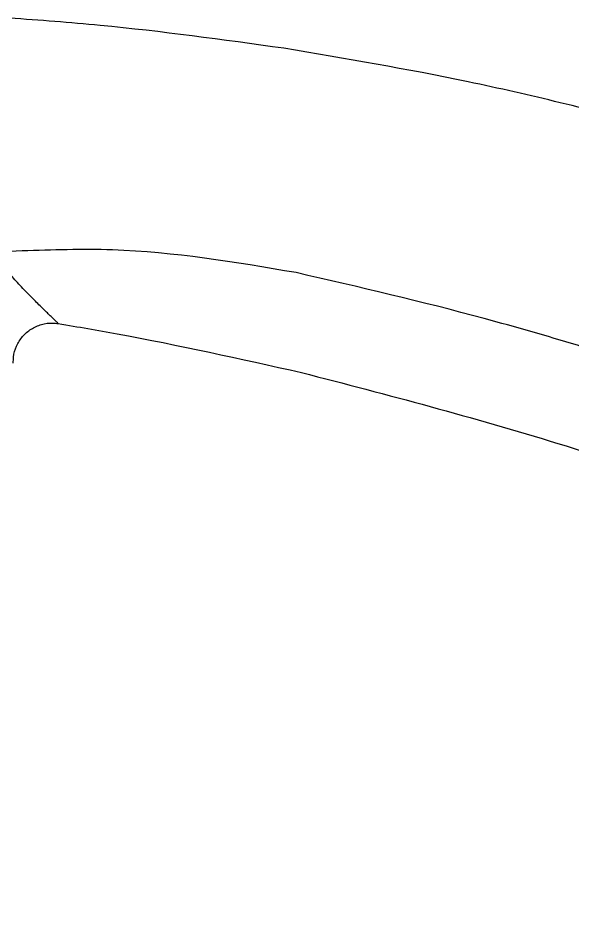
# Model space of a CAD drawing. Extents: x 15674 to 16268, y -53752 to -53332.
# Drawn here: x 15940.2 to 15983.2, y -53484.3 to -53414.4 of the extents above; entities that cross this region are included whole.
import ezdxf

# ---------------------------------------------------------------- set-up
doc = ezdxf.new("R2010")
doc.units = 0
doc.header["$LTSCALE"] = 7
doc.header["$MEASUREMENT"] = 0
doc.layers.get('0').update_dxf_attribs({"color": 2, "linetype": 'CONTINUOUS'})

msp = doc.modelspace()

# ---------------------------------------------------------------- linework, layer by layer
at = {"color": 7, "linetype": 'Continuous'}
msp.add_line((15940.48737878074, -53432.43134272249), (15938.5757575709, -53432.53563796455), dxfattribs=at)
for points in [[(15960.77662496554, -53416.7315029165), (15946.54484636871, -53414.96491007895), (15939.52014904802, -53414.39073857531)], [(16072.06766223367, -53462.4496049028), (16053.54451965824, -53450.19755696713), (16032.54040275493, -53438.88543688974), (16010.95280650799, -53429.72698896894), (16000.19315304809, -53426.00651771538), (15989.59720733658, -53422.85713684875), (15985.8596818032, -53421.86427523025), (15982.20507804307, -53420.95177886928), (15975.05742663663, -53419.33146402489), (15960.77662496554, -53416.7315029165)], [(15940.66196723265, -53435.45261032013), (15940.23674088332, -53434.99761477966), (15939.83391586662, -53434.55209061276), (15939.4639487529, -53434.12567981383), (15939.14318175908, -53433.73194901949), (15938.88731559619, -53433.378730254), (15938.70680370304, -53433.06524306157), (15938.6056001067, -53432.78658321754), (15938.57575754024, -53432.53564088096)], [(15961.72496251004, -53434.11352443338), (15947.49369956399, -53432.3563829315), (15940.48737878074, -53432.43134272249)], [(16027.63493106264, -53457.25460324478), (16009.80963556107, -53449.12843833363), (16000.30953207051, -53445.39428467051), (15990.64140826821, -53441.99623254035), (15987.09942778662, -53440.84978377973), (15983.52944627915, -53439.74656981503), (15976.31270317158, -53437.67422901584), (15961.72496251004, -53434.11352443338)], [(15943.29793554922, -53438.05958892947), (15943.14994976436, -53437.91805977943), (15942.74329366619, -53437.52664612167), (15942.15236977716, -53436.9513458674), (15941.44233933397, -53436.24771578275), (15940.66196552668, -53435.45263440542)], [(15939.80938118414, -53441.13031312283), (15939.82896481128, -53440.65843337095), (15940.06111250465, -53439.81129154917), (15940.52867631585, -53439.06769457387), (15941.19157531968, -53438.49139295246), (15941.99298022762, -53438.131794406), (15942.86418631229, -53438.01972717526), (15943.29791196264, -53438.05972318349)], [(15943.29790789814, -53438.05960095543), (15947.84812672796, -53438.85265700747), (15962.14727383967, -53441.85404330542)], [(15962.14727607687, -53441.85403387631), (15982.02310600741, -53447.3510214607), (16001.79834243168, -53454.43944554566), (16021.16014348988, -53463.07544291313), (16039.84662276735, -53473.1721723977), (16057.27060863755, -53484.34733346504)]]:
    msp.add_spline(points, degree=3, dxfattribs=at)

doc.saveas('drawing.dxf')
